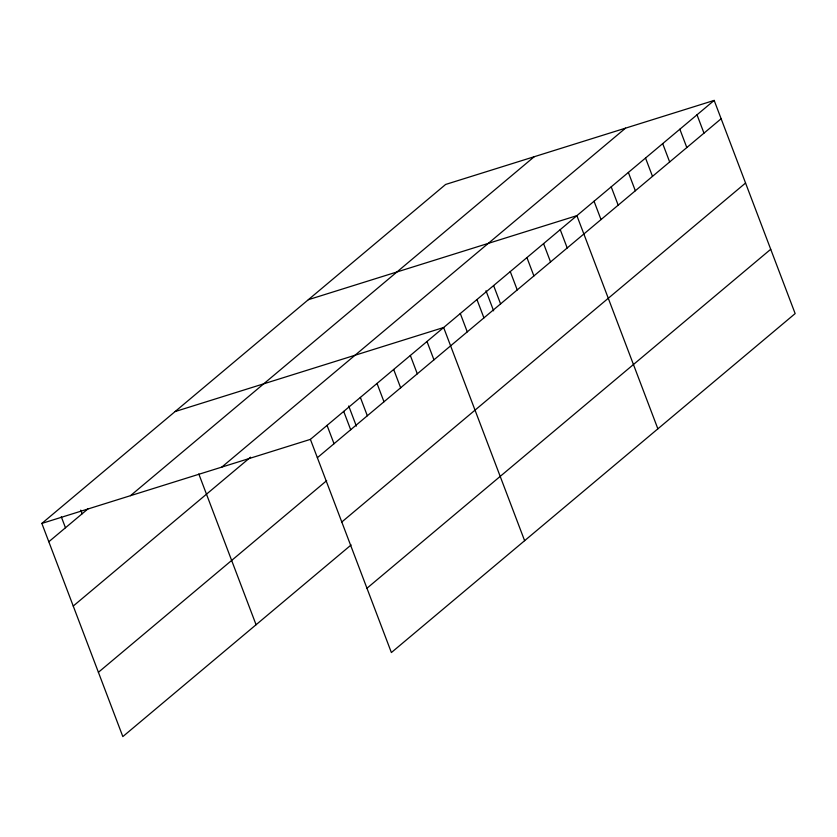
<?xml version="1.0" encoding="UTF-8"?>
<svg xmlns="http://www.w3.org/2000/svg" width="837" height="837" viewBox="0 0 837 837"><rect width="100%" height="100%" fill="white"/><g stroke="black" fill="none" stroke-linecap="round" stroke-linejoin="round"><path stroke-width="1.26" d="M351.111 544.95L122.83 736.591L41.85 523.418L445.619 184.454L714.17 100.409L795.15 313.582L391.381 652.546L310.401 439.373L714.17 100.409M48.818 541.748L88 508.854M130.467 495.682L534.236 156.718M221.784 467.109L625.553 128.145M73.237 606.051L250.566 457.18M317.369 457.703L721.138 118.739M98.4 672.299L326.681 480.658M341.789 522.006L745.558 183.031M366.951 588.254L770.72 249.28M308.34 299.698L576.892 215.653L657.872 428.826M175.09 411.563L443.641 327.508L524.621 540.692M41.85 523.418L310.401 439.373M697.012 114.815L703.98 133.146M679.853 129.212L686.811 147.553M662.695 143.619L669.652 161.949M645.526 158.026L652.494 176.356M628.367 172.432L635.335 190.763M611.209 186.839L618.177 205.17M594.05 201.246L601.018 219.576M560.235 229.631L567.204 247.972M543.579 243.619L550.547 261.95M526.923 257.597L533.891 275.928M510.267 271.586L517.235 289.916M493.61 285.563L500.578 303.894M485.994 290.742L493.631 310.851M476.954 299.552L483.922 317.882M460.298 313.53L467.266 331.86M426.996 341.496L433.953 359.826M410.339 355.474L417.297 373.804M393.683 369.462L400.641 387.793M377.027 383.44L383.984 401.77M360.37 397.429L367.328 415.759M348.715 405.987L356.353 426.106M343.714 411.406L350.682 429.737M327.058 425.384L334.026 443.725M198.798 473.951L256.07 624.737M80.729 510.12L82.12 513.782M61.289 516.764L65.464 527.77"/></g></svg>
